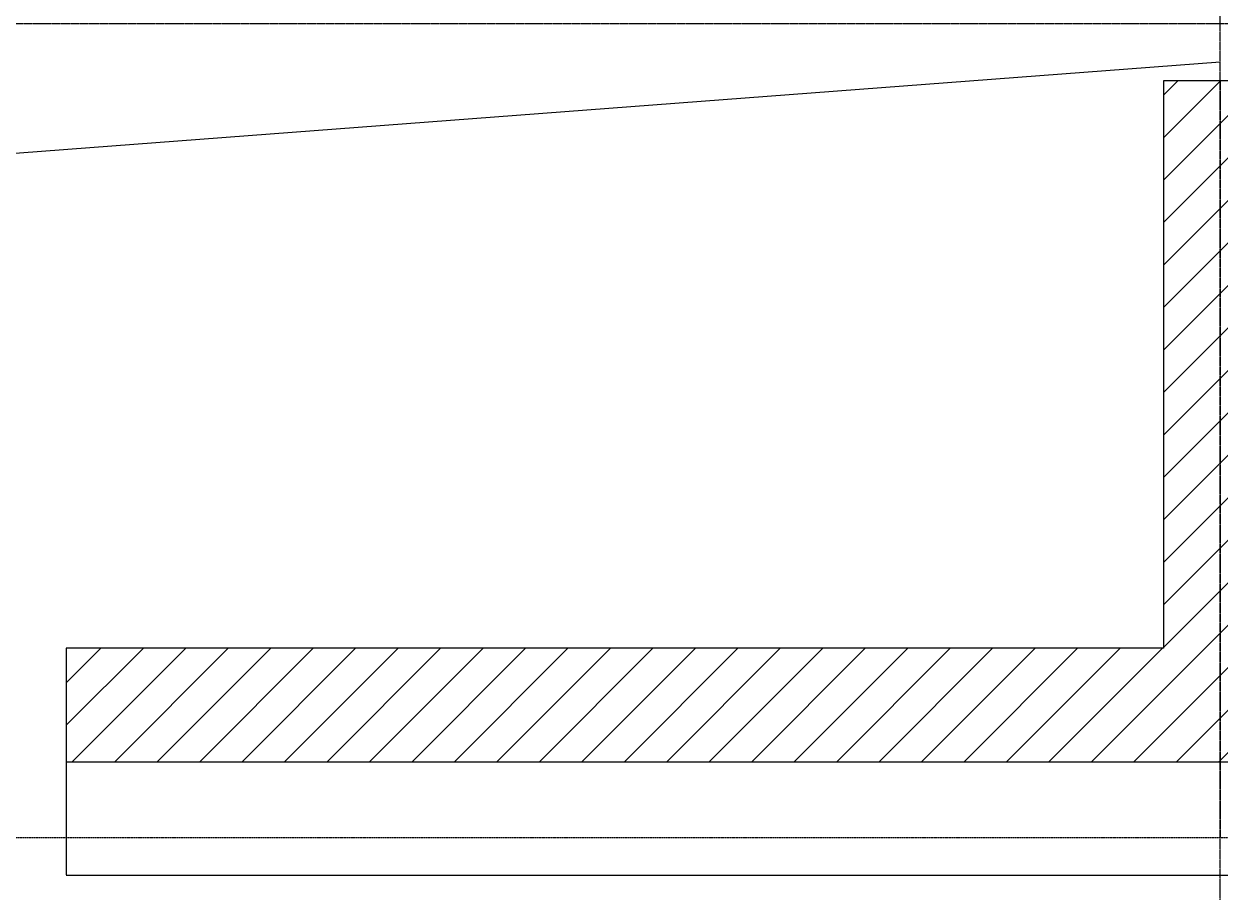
# Model space of a CAD drawing. Extents: x -599358 to 2865263, y -1062760 to 486533.
# Drawn here: x 1050175 to 1053337, y -668238 to -665943 of the extents above; entities that cross this region are included whole.
import ezdxf

# ---------------------------------------------------------------- set-up
doc = ezdxf.new("R2010")
doc.units = 0
for name, pattern in [('__DASH', [0.35, 0.25, -0.1]), ('DASH', [0.35, 0.25, -0.1]), ('DOTE', [2.42, 2, -0.2, 0.02, -0.2])]:
    doc.linetypes.add(name, pattern=pattern)
for name, color, linetype in [('A-AXIS-DOTE', 14, 'DOTE'), ('A-LIN-V', 9, 'Continuous'), ('A-SFCE', 30, 'Continuous')]:
    doc.layers.add(name, color=color, linetype=linetype)

# ---------------------------------------------------------------- blocks, each defined once
blk = doc.blocks.new('G$C2C10B007')
at = {"layer": 'A-LIN-V'}
h = blk.add_hatch(dxfattribs=at)
h.set_pattern_fill('ANSI31', color=252, scale=50)
h.set_pattern_definition([(45, (0, 400), (-56.1266, 56.1266), [])])
h.paths.add_polyline_path([(-150, 600), (-3050, 600), (-3050, 300), (3050, 300), (3050, 600), (150, 600), (150, 2100), (-150, 2100)])
at = {"layer": 'A-AXIS-DOTE', "linetype": '__DASH', "ltscale": 2}
blk.add_lwpolyline([(0, 2100), (0, 100)], dxfattribs=at)
at = {"layer": 'A-LIN-V'}
blk.add_lwpolyline([(-150, 600), (-3050, 600), (-3050, 300), (3050, 300), (3050, 600), (150, 600), (150, 2100), (-150, 2100), (-150, 600)], dxfattribs=at)
at = {"layer": 'A-SFCE', "linetype": 'DASH'}
for p, q in [((-3050, 300), (-3050, 0)), ((-3050, 0), (3050, 0))]:
    blk.add_line(p, q, dxfattribs=at)
blk = doc.blocks.new('55555')
at = {"layer": 'A-AXIS-DOTE', "linetype": '__DASH', "ltscale": 2}
blk.add_line((8250, -3360.7), (8250, 6078.5), dxfattribs=at)
at = {"layer": 'A-LIN-V', "color": 4}
blk.add_line((350, 0), (8250, 600), dxfattribs=at)
at = {"layer": 'A-LIN-V'}
blk.add_blockref('G$C2C10B007', (8250, -1550), dxfattribs=at)
blk = doc.blocks.new('23423wer-M')
at = {"color": 6, "linetype": 'DASH'}
blk.add_lwpolyline([(1667170.8, 542487.1), (1674651.9, 542487.1)], dxfattribs=at)

msp = doc.modelspace()

# ---------------------------------------------------------------- linework, layer by layer
at = {"layer": 'A-AXIS-DOTE', "linetype": '__DASH', "ltscale": 2}
msp.add_line((1070356.7, -665943.2), (970318.1, -665943.2), dxfattribs=at)

# ---------------------------------------------------------------- block references
at = {"xscale": 1.35874988235309, "yscale": 1.35874988235309, "zscale": 1.35874988235309}
msp.add_blockref('23423wer-M', (-1219955.7, -1405197.5), dxfattribs=at)
at = {"layer": 'A-LIN-V'}
msp.add_blockref('55555', (1045087.4, -666643.2), dxfattribs=at)

doc.saveas('drawing.dxf')
